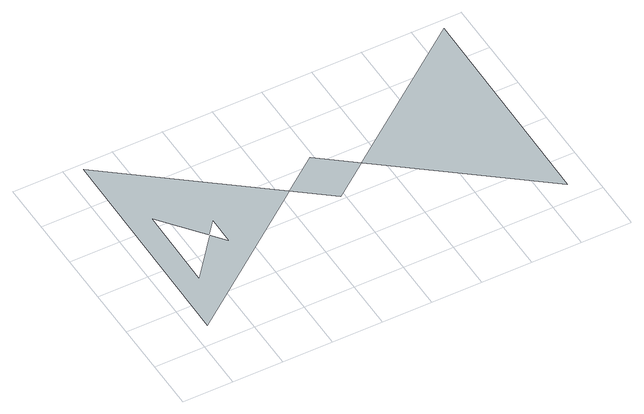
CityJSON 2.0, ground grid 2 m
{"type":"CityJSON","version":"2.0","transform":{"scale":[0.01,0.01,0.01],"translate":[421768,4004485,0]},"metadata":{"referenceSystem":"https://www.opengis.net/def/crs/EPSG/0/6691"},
"CityObjects":{
"object1":{"type":"GenericCityObject","attributes":{"description":"220-Ⅰ-015","validFromType":"1","prefecture":"08","disasterType":"2","areaType":"2","zoneNumber":"220-Ⅰ-015","zoneName":"八幡沢"},"geometry":[{"type":"MultiSurface","lod":"1","boundaries":[[[0,1,2,3,4,5],[6,7,8,9]]]}]}
},
"vertices":[
[786,636,0],[1500,75,0],[1508,962,0],[784,414,0],[69,975,0],[61,87,0],[156,641,0],[334,418,0],[335,529,0],[153,308,0]
]}
